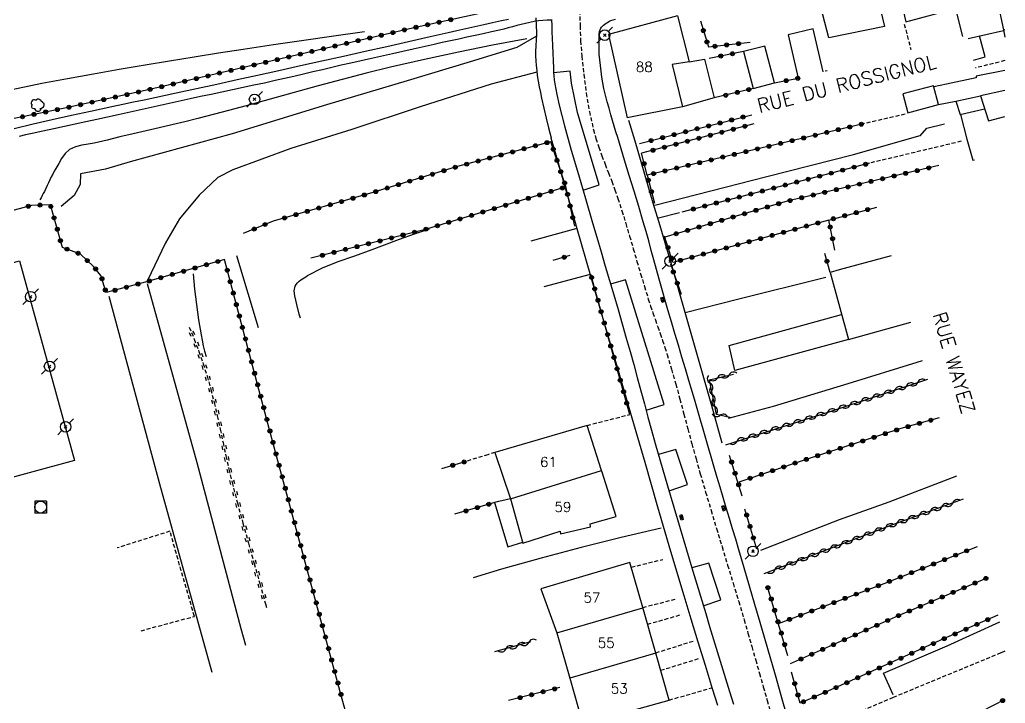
# Model space of a CAD drawing. Header units: millimetres. Extents: x 149000 to 150002, y 151999 to 153000.
# Drawn here: x 149875.5 to 150000, y 152839.6 to 152926 of the extents above; entities that cross this region are included whole.
import ezdxf
from ezdxf.enums import TextEntityAlignment as Align

# ---------------------------------------------------------------- set-up
doc = ezdxf.new("R2010")
doc.units = ezdxf.units.MM
doc.linetypes.add('DASHED', pattern=[0.75, 0.5, -0.25])
doc.layers.get('0').update_dxf_attribs({"linetype": 'CONTINUOUS'})
for name, color, linetype in [('W0001', 6, 'DASHED'), ('W0006', 2, 'CONTINUOUS'), ('W0014', 7, 'CONTINUOUS'), ('W0017', 7, 'CONTINUOUS'), ('w0101', 7, 'CONTINUOUS'), ('W0104', 1, 'CONTINUOUS'), ('W0112', 1, 'DASHED'), ('w0211', 2, 'CONTINUOUS'), ('W0214', 2, 'CONTINUOUS'), ('W0220', 5, 'DASHED'), ('w0300', 7, 'CONTINUOUS'), ('W0310', 3, 'CONTINUOUS'), ('W0322', 7, 'CONTINUOUS'), ('w0323', 7, 'CONTINUOUS'), ('W0401', 7, 'CONTINUOUS'), ('W0420', 7, 'CONTINUOUS'), ('W0473', 7, 'CONTINUOUS'), ('W0989', 7, 'CONTINUOUS'), ('W0991', 7, 'CONTINUOUS'), ('W1102', 7, 'CONTINUOUS')]:
    doc.layers.add(name, color=color, linetype=linetype)
doc.styles.get("Standard").update_dxf_attribs({"font": 'romans.shx', "width": 0.85})

# ---------------------------------------------------------------- blocks, each defined once
blk = doc.blocks.new('T473')
for p, q in [((-0.166667, 0.166667), (0.166667, -0.166667)), ((-0.166667, -0.166667), (0.166667, 0.166667)), ((0.500001, 0.500001), (1.000002, 1.000002)), ((-1.000002, -1.000002), (-0.500001, -0.500001))]:
    blk.add_line(p, q)
blk.add_ellipse((0, 0), major_axis=(0.471405, 0.471405), ratio=1, start_param=5.4977871438, end_param=11.780972451)
blk = doc.blocks.new('T401')
for p, q in [((-0.3, 0.3), (0, 0.3)), ((-0.3, -0.25), (-0.3, 0.3)), ((-0.3, 0.15), (0, 0.15)), ((-0.3, 0), (0, 0)), ((0, 0.3), (0, -0.25)), ((-0.3, -0.15), (0, -0.15)), ((-0.3, -0.25), (-0.3, -0.3)), ((-0.3, -0.3), (0, -0.3)), ((0, -0.3), (0, -0.25))]:
    blk.add_line(p, q)
blk = doc.blocks.new('T420')
for p, q in [((0.75, 0.75), (-0.75, 0.75)), ((-0.75, 0.75), (-0.75, -0.75)), ((0.75, 0.75), (0.75, -0.75)), ((0.75, -0.75), (-0.75, -0.75))]:
    blk.add_line(p, q)
blk.add_ellipse((0, 0), major_axis=(-0.53, 0.53), ratio=1, start_param=3.926991, end_param=10.210176)
blk = doc.blocks.new('T300')
for p, q in [((-0.8, 0.51), (-0.86, 0.34)), ((-0.86, 0.34), (-0.86, 0.17)), ((-0.86, 0.17), (-0.74, 0.06)), ((-0.69, 0.63), (-0.8, 0.51)), ((-0.8, -0.06), (-0.74, 0.06)), ((-0.74, 0.06), (-0.69, 0.11)), ((-0.57, 0.69), (-0.69, 0.63)), ((-0.46, 0.69), (-0.57, 0.69)), ((-0.29, 0.63), (-0.46, 0.69)), ((-0.29, 0.63), (-0.17, 0.74)), ((-0.23, 0.57), (-0.29, 0.63)), ((-0.17, 0.74), (-0.06, 0.8)), ((-0.06, 0.8), (0.06, 0.8)), ((0.06, 0.8), (0.23, 0.74)), ((0.23, 0.74), (0.34, 0.63)), ((0.34, 0.63), (0.4, 0.51)), ((0.46, 0.46), (0.34, 0.46)), ((0.4, 0.51), (0.4, 0.46)), ((0.57, 0.4), (0.46, 0.46)), ((0.57, 0.4), (0.69, 0.29)), ((0.69, 0.29), (0.74, 0.17)), ((0.74, 0.06), (0.69, -0.17)), ((0.74, 0.17), (0.74, 0.06)), ((-0.8, -0.17), (-0.8, -0.06)), ((-0.8, -0.23), (-0.8, -0.17)), ((-0.74, -0.34), (-0.8, -0.23)), ((-0.69, -0.4), (-0.74, -0.34)), ((-0.51, -0.46), (-0.69, -0.4)), ((-0.4, -0.46), (-0.51, -0.46)), ((-0.4, -0.46), (-0.34, -0.46)), ((-0.34, -0.46), (-0.34, -0.4)), ((-0.34, -0.51), (-0.34, -0.46)), ((-0.29, -0.63), (-0.34, -0.51)), ((-0.17, -0.74), (-0.29, -0.63)), ((-0.06, -0.8), (-0.17, -0.74)), ((0.06, -0.8), (-0.06, -0.8)), ((0.17, -0.74), (0.06, -0.8)), ((0.23, -0.69), (0.17, -0.74)), ((0.29, -0.46), (0.23, -0.46)), ((0.29, -0.63), (0.23, -0.69)), ((0.46, -0.4), (0.29, -0.46)), ((0.34, -0.51), (0.29, -0.63)), ((0.34, -0.51), (0.34, -0.46)), ((0.57, -0.34), (0.46, -0.4)), ((0.63, -0.29), (0.57, -0.34)), ((0.69, -0.17), (0.63, -0.29))]:
    blk.add_line(p, q)
blk = doc.blocks.new('t323o')
at = {"color": 0, "linetype": 'Continuous'}
for radius in [0.25, 0.15]:
    blk.add_circle((0, 0), radius, dxfattribs=at)
blk = doc.blocks.new('t310o')
at = {"color": 0, "linetype": 'Continuous'}
for centre, start, end in [((-0.5, 0.38), 216.8699, 323.1304), ((0.5, -0.37), 36.8699, 143.1303)]:
    blk.add_arc(centre, 0.625, start, end, dxfattribs=at)
blk = doc.blocks.new('t322o')
at = {"color": 0, "linetype": 'Continuous'}
for radius in [0.25, 0.15]:
    blk.add_circle((0, 0), radius, dxfattribs=at)
blk = doc.blocks.new('t220o')
at = {"color": 0, "linetype": 'Continuous'}
for p, q in [((-0.25, 0.25), (0.25, 0.25)), ((-0.25, -0.25), (0.25, -0.25))]:
    blk.add_line(p, q, dxfattribs=at)

msp = doc.modelspace()

# ---------------------------------------------------------------- linework, layer by layer
at = {"layer": 'W0001'}
msp.add_lwpolyline([(149946.28, 152927.2), (149946.32, 152925.27), (149946.39, 152923.35), (149946.54, 152921.42), (149946.79, 152919.09), (149947.1, 152916.75), (149947.5, 152914.43), (149948.01, 152912.14), (149948.32, 152911.02), (149948.68, 152909.92), (149949.07, 152908.84), (149949.49, 152907.76), (149949.91, 152906.68), (149950.33, 152905.61), (149950.73, 152904.53), (149951.1, 152903.44), (149951.61, 152901.86), (149952.1, 152900.27), (149952.57, 152898.68), (149953.04, 152897.08), (149953.5, 152895.49), (149953.97, 152893.9), (149954.45, 152892.31), (149954.94, 152890.72), (149955.23, 152889.84), (149955.53, 152888.97), (149955.83, 152888.1), (149956.13, 152887.22), (149956.44, 152886.35), (149956.74, 152885.48), (149957.03, 152884.6), (149957.31, 152883.72), (149957.87, 152881.84), (149958.41, 152879.96), (149958.93, 152878.07), (149959.44, 152876.18), (149959.94, 152874.29), (149960.45, 152872.4), (149960.97, 152870.51), (149961.51, 152868.62), (149962.18, 152866.31), (149962.87, 152864), (149963.56, 152861.69), (149964.26, 152859.39), (149964.96, 152857.08), (149965.66, 152854.78), (149966.36, 152852.47), (149967.04, 152850.16), (149967.53, 152848.46), (149968.02, 152846.76), (149968.51, 152845.07), (149968.99, 152843.37), (149969.47, 152841.67), (149969.96, 152839.97), (149970.45, 152838.27)], dxfattribs=at)
at = {"layer": 'W0006'}
for points in [[(149946.69, 152904.49), (149948.71, 152905.16), (149946, 152914.31), (149945.25, 152918.04), (149945.06, 152919.53), (149942.98, 152919.34)], [(149954.66, 152876.66), (149956.95, 152877.38), (149952.04, 152893.14), (149950.17, 152892.6)], [(149957.56, 152866.48), (149959.88, 152867.28), (149958.41, 152871.68), (149956.22, 152871.08)], [(149961.89, 152851.92), (149964.09, 152852.68), (149962.59, 152857.34), (149960.44, 152856.74)]]:
    msp.add_lwpolyline(points, dxfattribs=at)
at = {"layer": 'W0014'}
for points in [[(149874.79, 152912.31), (149877.2, 152912.89), (149879.61, 152913.44), (149882.04, 152913.97), (149884.46, 152914.49), (149885.81, 152914.79), (149887.16, 152915.08), (149888.52, 152915.36), (149889.87, 152915.65), (149891.22, 152915.93), (149892.58, 152916.21), (149893.93, 152916.5), (149895.29, 152916.79), (149897.85, 152917.35), (149900.42, 152917.91), (149902.98, 152918.47), (149905.55, 152919.04), (149908.26, 152919.64), (149910.98, 152920.24), (149913.69, 152920.84), (149916.41, 152921.45), (149919.15, 152922.06), (149921.89, 152922.68), (149924.64, 152923.29), (149927.38, 152923.91), (149928.51, 152924.16), (149929.63, 152924.42), (149930.76, 152924.67), (149931.89, 152924.93), (149933.02, 152925.18), (149934.14, 152925.43), (149935.27, 152925.68), (149936.4, 152925.93), (149937.29, 152926.13)], [(149942.72, 152926.01), (149942.16, 152925.99), (149941.61, 152925.95), (149941.07, 152925.89), (149940.52, 152925.81), (149939.97, 152925.7), (149939.41, 152925.58), (149938.86, 152925.45), (149938.32, 152925.3), (149937.77, 152925.16), (149937.23, 152925.01), (149936.68, 152924.87), (149936.14, 152924.74), (149935.11, 152924.5), (149934.07, 152924.27), (149933.04, 152924.05), (149932.01, 152923.83), (149930.98, 152923.6), (149929.94, 152923.38), (149928.91, 152923.16), (149927.88, 152922.93), (149925.24, 152922.34), (149922.6, 152921.75), (149919.97, 152921.15), (149917.33, 152920.55), (149916.13, 152920.28), (149914.94, 152920), (149913.75, 152919.72), (149912.55, 152919.44), (149911.36, 152919.16), (149910.16, 152918.88), (149908.97, 152918.61), (149907.77, 152918.34), (149906.43, 152918.04), (149905.09, 152917.75), (149903.74, 152917.46), (149902.4, 152917.18), (149901.06, 152916.89), (149899.71, 152916.61), (149898.37, 152916.32), (149897.03, 152916.03), (149895.89, 152915.78), (149894.76, 152915.53), (149893.62, 152915.28), (149892.49, 152915.02), (149891.35, 152914.77), (149890.22, 152914.52), (149889.08, 152914.27), (149887.95, 152914.02), (149886.59, 152913.72), (149885.24, 152913.43), (149883.88, 152913.14), (149882.52, 152912.85), (149881.16, 152912.56), (149879.81, 152912.26), (149878.45, 152911.97), (149877.09, 152911.67), (149876.26, 152911.48), (149875.44, 152911.29)], [(149940.72, 152926.3), (149940.74, 152925.99), (149940.76, 152925.67), (149940.77, 152925.35), (149940.79, 152925.03), (149940.8, 152924.72), (149940.8, 152924.4), (149940.8, 152924.03), (149940.78, 152923.67), (149940.76, 152923.3), (149940.74, 152922.94), (149940.72, 152922.57), (149940.7, 152922.21), (149940.69, 152921.84), (149940.7, 152921.47), (149940.72, 152920.86), (149940.77, 152920.24), (149940.84, 152919.62), (149940.91, 152919.01), (149941.03, 152918.28), (149941.16, 152917.56), (149941.3, 152916.84), (149941.45, 152916.12), (149941.73, 152914.86), (149942.03, 152913.61), (149942.34, 152912.36), (149942.67, 152911.11)], [(149942.71, 152926.06), (149942.73, 152925.28), (149942.76, 152924.49), (149942.79, 152923.71), (149942.82, 152922.77), (149942.86, 152921.82), (149942.91, 152920.88), (149942.96, 152919.94), (149942.98, 152919.43), (149943.01, 152918.93), (149943.05, 152918.43), (149943.11, 152917.92), (149943.36, 152916.59), (149943.67, 152915.26), (149944.02, 152913.95), (149944.37, 152912.64), (149945.21, 152909.55), (149946.1, 152906.48), (149947, 152903.42), (149947.9, 152900.35), (149948.43, 152898.53), (149948.97, 152896.7), (149949.5, 152894.88), (149950.04, 152893.06), (149950.58, 152891.24), (149951.11, 152889.41), (149951.64, 152887.59), (149952.16, 152885.76), (149952.63, 152884.1), (149953.09, 152882.44), (149953.54, 152880.78), (149953.99, 152879.12), (149954.44, 152877.45), (149954.89, 152875.79), (149955.35, 152874.13), (149955.82, 152872.47), (149957.38, 152867.08), (149958.97, 152861.69), (149960.57, 152856.31), (149962.19, 152850.94), (149962.68, 152849.3), (149963.18, 152847.66), (149963.69, 152846.02), (149964.19, 152844.38), (149964.7, 152842.74), (149965.2, 152841.11), (149965.7, 152839.47)], [(149972.9, 152836.51), (149971.95, 152839.83), (149971, 152843.16), (149970.04, 152846.48), (149969.08, 152849.8), (149968.41, 152852.11), (149967.73, 152854.41), (149967.05, 152856.72), (149966.37, 152859.02), (149965.98, 152860.34), (149965.58, 152861.66), (149965.19, 152862.98), (149964.79, 152864.31), (149964.39, 152865.63), (149964, 152866.95), (149963.6, 152868.27), (149963.21, 152869.59), (149962.87, 152870.76), (149962.54, 152871.92), (149962.2, 152873.09), (149961.87, 152874.26), (149961.53, 152875.42), (149961.2, 152876.59), (149960.86, 152877.75), (149960.52, 152878.92), (149960.08, 152880.41), (149959.64, 152881.9), (149959.19, 152883.39), (149958.75, 152884.88), (149958.3, 152886.37), (149957.86, 152887.86), (149957.42, 152889.35), (149956.99, 152890.84), (149956.65, 152892.05), (149956.31, 152893.25), (149955.98, 152894.45), (149955.65, 152895.66), (149955.32, 152896.87), (149954.99, 152898.07), (149954.65, 152899.28), (149954.3, 152900.48), (149953.73, 152902.43), (149953.14, 152904.38), (149952.54, 152906.33), (149951.95, 152908.29), (149951.73, 152909), (149951.51, 152909.72), (149951.29, 152910.43), (149951.07, 152911.14), (149950.85, 152911.86), (149950.64, 152912.57), (149950.43, 152913.29), (149950.22, 152914.01), (149949.98, 152914.84), (149949.75, 152915.66), (149949.53, 152916.49), (149949.34, 152917.33), (149949.19, 152918.06), (149949.07, 152918.78), (149948.97, 152919.52), (149948.88, 152920.25), (149948.81, 152920.98), (149948.74, 152921.71), (149948.71, 152922.45), (149948.71, 152923.18), (149948.71, 152923.41), (149948.72, 152923.63), (149948.72, 152923.86), (149948.73, 152924.09), (149948.75, 152924.32), (149948.79, 152924.55), (149948.85, 152924.77), (149948.94, 152924.99), (149949.01, 152925.09), (149949.1, 152925.18), (149949.2, 152925.26), (149949.29, 152925.34), (149949.44, 152925.47), (149949.6, 152925.6), (149949.77, 152925.71), (149949.95, 152925.82), (149950.22, 152925.93), (149950.5, 152926.03), (149950.79, 152926.1)], [(149964.27, 152872.51), (149962.96, 152877.23), (149961.63, 152881.95), (149960.29, 152886.67), (149958.94, 152891.38), (149958.11, 152894.25), (149957.26, 152897.11), (149956.42, 152899.97), (149955.57, 152902.83), (149954.8, 152905.45), (149954.03, 152908.07), (149953.26, 152910.69), (149952.49, 152913.31)], [(149942.64, 152911.11), (149943.46, 152908.25), (149944.27, 152905.38), (149945.1, 152902.51), (149945.92, 152899.64), (149947.65, 152893.65), (149949.37, 152887.67), (149951.11, 152881.68), (149952.85, 152875.69), (149954.48, 152870.08), (149956.12, 152864.46), (149957.76, 152858.85), (149959.43, 152853.24), (149960.31, 152850.3), (149961.21, 152847.36), (149962.11, 152844.42), (149963.02, 152841.49), (149963.35, 152840.43), (149963.68, 152839.37)]]:
    msp.add_lwpolyline(points, dxfattribs=at)
at = {"layer": 'W0017'}
for points in [[(149940.8, 152923.97), (149938.32, 152922.54), (149932.42, 152920.74), (149924.46, 152918.3), (149914.29, 152915.3), (149902.35, 152911.63), (149889.46, 152908.07), (149886.37, 152907.13), (149883.2, 152906.57)], [(149940.86, 152919.42), (149935.08, 152917.91), (149926.11, 152915.01), (149917.47, 152912.18), (149909.76, 152909.74), (149902.46, 152907.07), (149900.54, 152906.1), (149898.19, 152903.84), (149895.69, 152900.87), (149893.91, 152897.81), (149891.65, 152893.06)], [(149989.28, 152911.38), (149990.15, 152912.32), (149992.37, 152912.89)], [(149955.77, 152902.58), (149969.93, 152906.2), (149980.88, 152909), (149989.28, 152911.41)], [(149883.2, 152906.57), (149883.13, 152905.2), (149882.41, 152903.82), (149880.73, 152902.42)], [(149958.87, 152901.61), (149956.22, 152900.96)], [(149945.92, 152899.63), (149940.1, 152898.03)], [(149947.6, 152893.82), (149941.74, 152892.26)], [(149891.61, 152892.68), (149897.9, 152870.04), (149903.46, 152849.06), (149904.04, 152846.95)], [(149959.61, 152889.02), (149966.22, 152890.7), (149977.37, 152893.49)], [(149886.78, 152891.1), (149893.31, 152866.87), (149899.78, 152843.53)], [(149989.56, 152882.92), (149988.86, 152882.7), (149980.14, 152880.02), (149970.72, 152877.15), (149965.04, 152875.61)], [(149993.89, 152868.31), (149985.34, 152865.03), (149979.07, 152862.78), (149969.11, 152858.93)], [(149985.89, 152840.68), (149984.67, 152843.4), (149992.69, 152846.86), (149999.34, 152849.88)]]:
    msp.add_lwpolyline(points, dxfattribs=at)
at = {"layer": 'w0101'}
for points in [[(149985.81, 152932.97), (149987.47, 152925.8), (149993.75, 152927.45)], [(149979.24, 152931.58), (149984.03, 152928.35), (149984.79, 152925.17), (149977.77, 152923.76), (149975.97, 152930.58)], [(149997.29, 152928.41), (149999.02, 152928.49), (149999.81, 152924.75)], [(149958.62, 152926.54), (149949.92, 152924.16), (149952.26, 152913.62)], [(149958.62, 152926.54), (149960.09, 152920.74), (149957.95, 152920.38)], [(149999.81, 152924.75), (150000, 152923.84)], [(149957.95, 152920.38), (149959.28, 152915.03), (149952.26, 152913.62)], [(150000, 152917.08), (149996.9, 152916.43), (149997.92, 152913.25), (150000, 152913.8)], [(149949.02, 152869.03), (149947.21, 152874.75), (149935.55, 152871.32), (149937.51, 152865.47)], [(149939.1, 152859.83), (149943.79, 152861.38), (149943.86, 152861.04), (149947.65, 152861.92), (149947.59, 152862.31), (149950.88, 152863.24), (149949.08, 152868.94)], [(149949.08, 152868.94), (149949.02, 152869.03)], [(149937.51, 152865.47), (149939.1, 152859.83)], [(149954.24, 152851.72), (149952.61, 152857.42), (149941.37, 152854.07), (149943.37, 152848.5)], [(149955.88, 152845.94), (149954.24, 152851.72)], [(149943.37, 152848.5), (149943.37, 152848.5)], [(149943.37, 152848.5), (149945.01, 152842.77)], [(149946.67, 152836.97), (149957.57, 152840.01), (149955.88, 152845.94)], [(149945.01, 152842.77), (149946.67, 152836.97)]]:
    msp.add_lwpolyline(points, dxfattribs=at)
msp.add_lwpolyline([(149864.62, 152892.52), (149875.5, 152895.55), (149882.45, 152870.29), (149871.4, 152867.32)], close=True, dxfattribs=at)
at = {"layer": 'W0104'}
for points in [[(149993.75, 152927.45), (149993.77, 152927.42), (149994.63, 152923.92)], [(149977.03, 152919.46), (149975.78, 152924.88), (149972.6, 152924.15), (149973.86, 152918.66)], [(149995.34, 152923.69), (149999.82, 152924.7)], [(149996.04, 152920.95), (149997.51, 152921.36), (149996.79, 152924.01)], [(149960.09, 152920.74), (149962.02, 152921.07), (149963.27, 152916.15), (149959.28, 152915.03)], [(150000, 152919.61), (149996.36, 152918.92), (149996.38, 152918.7), (149992.62, 152917.91), (149991.03, 152917.56)], [(149993.81, 152915.74), (149996.9, 152916.43)], [(149991.62, 152915.32), (149993.81, 152915.74), (149994.36, 152914.05), (149997.43, 152914.77)], [(149994.39, 152914.05), (149995.18, 152910.96), (149995.95, 152908.29), (149996.14, 152908.32)], [(149985.63, 152896.2), (149979.04, 152894.4), (149977.92, 152894.07), (149980.23, 152885.62), (149988.12, 152887.78)], [(149980.23, 152885.62), (149965.87, 152881.68), (149965.15, 152884.83), (149979.37, 152888.77)], [(149937.51, 152865.47), (149935.51, 152864.98), (149937.17, 152859.37), (149939.07, 152859.97)]]:
    msp.add_lwpolyline(points, dxfattribs=at)
for points in [[(149966.95, 152922.01), (149968.17, 152917.33), (149970.89, 152918.05), (149969.66, 152922.72)], [(149987.73, 152914.29), (149991.62, 152915.32), (149990.99, 152917.69), (149987.11, 152916.66)]]:
    msp.add_lwpolyline(points, close=True, dxfattribs=at)
at = {"layer": 'W0112'}
for points in [[(149987.28, 152925.49), (149988.12, 152922.27)], [(150000, 152920.87), (149996.29, 152919.95)], [(149977.53, 152919.59), (149977.27, 152919.53)], [(149987.38, 152914.09), (149981.9, 152912.84)], [(149994.48, 152910.67), (149982.89, 152907.9)], [(149947.21, 152874.75), (149952.62, 152876.12)], [(149935.55, 152871.32), (149934.67, 152871.04), (149931.74, 152870.14)], [(149890.84, 152848.78), (149897.58, 152850.59), (149894.49, 152861.36), (149887.82, 152859.24)], [(149952.79, 152856.82), (149956.78, 152857.79)], [(149954.24, 152851.72), (149958.33, 152852.77)], [(149954.84, 152849.59), (149959.18, 152850.84)], [(149960.6, 152847.43), (149955.55, 152845.85)], [(149956.5, 152843.77), (149961.4, 152845.28)], [(150000, 152846.18), (149999.48, 152845.96), (149985.86, 152840.33), (149975.33, 152835.81)], [(149957.57, 152840.01), (149962.92, 152841.54)]]:
    msp.add_lwpolyline(points, dxfattribs=at)
at = {"layer": 'w0211'}
for points in [[(149919.06, 152924.51), (149915.22, 152923.98), (149911.39, 152923.43), (149907.57, 152922.87), (149903.74, 152922.29), (149900.64, 152921.81), (149897.54, 152921.31), (149894.45, 152920.81), (149891.35, 152920.29), (149888.09, 152919.73), (149884.83, 152919.16), (149881.56, 152918.58), (149878.31, 152917.96), (149876.1, 152917.53), (149873.89, 152917.07)], [(149939.59, 152923.64), (149935.26, 152922.83), (149930.95, 152921.95), (149926.65, 152921.02), (149922.36, 152920.03), (149919.3, 152919.28), (149916.26, 152918.49), (149913.22, 152917.67), (149910.18, 152916.83), (149907.15, 152915.99), (149904.12, 152915.16), (149901.08, 152914.34), (149898.03, 152913.55), (149896.39, 152913.15), (149894.75, 152912.75), (149893.11, 152912.36), (149891.47, 152911.98), (149889.83, 152911.6), (149888.18, 152911.22), (149886.54, 152910.83), (149884.9, 152910.43), (149884.14, 152910.29), (149883.35, 152910.18), (149882.55, 152909.99), (149881.82, 152909.64), (149881.25, 152909.13), (149880.8, 152908.51), (149880.44, 152907.86), (149880.08, 152907.23), (149879.88, 152906.88), (149879.68, 152906.52), (149879.5, 152906.16), (149879.33, 152905.8), (149879.16, 152905.43), (149878.99, 152905.06), (149878.81, 152904.7), (149878.63, 152904.34), (149878.49, 152904.07), (149878.35, 152903.8), (149878.21, 152903.53), (149878.06, 152903.26)], [(149910.99, 152888.31), (149910.83, 152888.83), (149910.53, 152890.05), (149910.4, 152890.58), (149910.26, 152891.14), (149910.2, 152891.74), (149910.33, 152892.33), (149910.45, 152892.57), (149910.62, 152892.79), (149910.81, 152892.98), (149911.02, 152893.15), (149911.23, 152893.29), (149911.45, 152893.42), (149911.67, 152893.55), (149911.89, 152893.68), (149913.77, 152894.67), (149915.74, 152895.46), (149917.74, 152896.16), (149919.71, 152896.87), (149921.6, 152897.58), (149923.49, 152898.28), (149925.39, 152898.95), (149927.3, 152899.6)]]:
    msp.add_lwpolyline(points, dxfattribs=at)
at = {"layer": 'W0214'}
msp.add_lwpolyline([(149897.42, 152893.89), (149897.61, 152891.96), (149897.85, 152890.04), (149898.12, 152888.11), (149898.44, 152886.2), (149898.57, 152885.51), (149898.71, 152884.82), (149898.87, 152884.14), (149899.05, 152883.45)], dxfattribs=at)
at = {"layer": 'W0220'}
msp.add_lwpolyline([(149896.93, 152887.18), (149897.56, 152885.65), (149898.15, 152884.1), (149898.69, 152882.54), (149899.19, 152880.96), (149899.66, 152879.3), (149900.08, 152877.62), (149900.47, 152875.94), (149900.84, 152874.25), (149901.2, 152872.57), (149901.56, 152870.88), (149901.94, 152869.2), (149902.35, 152867.52), (149903.02, 152864.96), (149903.71, 152862.39), (149904.41, 152859.84), (149905.13, 152857.28), (149905.85, 152854.73), (149906.57, 152852.18), (149906.71, 152851.66)], dxfattribs=at)
at = {"layer": 'w0300'}
for points in [[(149902.92, 152896.23), (149905.66, 152887.11)], [(149956.58, 152861.73), (149951.5, 152860.57), (149946.44, 152859.31), (149941.41, 152857.97), (149936.4, 152856.54), (149932.8, 152855.45)]]:
    msp.add_lwpolyline(points, dxfattribs=at)
at = {"layer": 'W0310'}
for points in [[(149965.46, 152875.7), (149963.55, 152876.11), (149962.66, 152880.52), (149965.7, 152881.24)], [(149964.73, 152872.3), (149977.78, 152876.47), (149990.25, 152880.58)], [(149994.74, 152865.41), (149985.47, 152862.06), (149969.53, 152855.95)], [(149940.07, 152847.36), (149935.51, 152846.09)]]:
    msp.add_lwpolyline(points, dxfattribs=at)
at = {"layer": 'W0322'}
for points in [[(149906.71, 152875.63), (149901.38, 152895.71)], [(149903.23, 152788.21), (149927.03, 152794.78), (149925.21, 152807.7), (149916.14, 152840.59), (149908.01, 152870.73), (149906.71, 152875.63)]]:
    msp.add_lwpolyline(points, dxfattribs=at)
at = {"layer": 'w0323'}
for points in [[(149939.63, 152928.15), (149924.76, 152924.91), (149905.61, 152920.43), (149891.75, 152917.17), (149881.2, 152914.87), (149858.07, 152910.12), (149847.23, 152907.49), (149832.19, 152904.6), (149817.64, 152901.91), (149809.51, 152900.52), (149803.8, 152899.32)], [(149961.52, 152925.9), (149962.53, 152922.6), (149967.83, 152923.19)], [(149966.95, 152922.01), (149962.62, 152921.15)], [(149970.89, 152918.05), (149973.86, 152918.64)], [(149968.17, 152917.33), (149963.27, 152916.15)], [(149953.84, 152910.4), (149968.01, 152914.01)], [(149968.29, 152912.88), (149954.08, 152909.16)], [(149981.9, 152912.84), (149954.79, 152906.39), (149955.72, 152902.85)], [(149945.64, 152899.92), (149944.51, 152904.95), (149942.61, 152910.62), (149930.67, 152907.43), (149920.13, 152904.19), (149907.53, 152900.57)], [(149954.79, 152906.39), (149954.08, 152909.16)], [(149991.64, 152907.6), (149972.5, 152903.1), (149957.02, 152898.56)], [(149982.89, 152907.9), (149959.18, 152901.72)], [(149944.43, 152904.86), (149926.61, 152899.48), (149912.31, 152895.89)], [(149901.38, 152895.71), (149891.52, 152892.9), (149886.43, 152891.53), (149885.77, 152893.71), (149884.84, 152894.84), (149883.18, 152896.41), (149880.91, 152897.24), (149879.38, 152902.63), (149876.99, 152902.57), (149856.94, 152897.14), (149865.26, 152867.23), (149846.77, 152862.45)], [(149978.52, 152896.89), (149977.74, 152900.71), (149983.81, 152902.35)], [(149907.53, 152900.57), (149903.76, 152898.99)], [(149977.74, 152900.71), (149958.03, 152895.34), (149956.98, 152898.67)], [(149945.01, 152896.21), (149942.87, 152895.59)], [(149977.92, 152894.07), (149977.23, 152896.49)], [(149957.75, 152895.16), (149959.08, 152891.32)], [(149952.62, 152876.12), (149947.66, 152893.83)], [(149991.7, 152875.7), (149986.84, 152874.33), (149974.62, 152870.35), (149966.38, 152867.58)], [(149931.74, 152870.14), (149928.79, 152869.27)], [(149966.81, 152865.81), (149965.2, 152870.95)], [(149935.96, 152865.12), (149930.46, 152863.51)], [(149968.65, 152859.08), (149967.14, 152864.16)], [(149971.39, 152849.67), (149984.76, 152854.75), (149996.52, 152859.42)], [(149997.7, 152855.43), (149986.52, 152850.67), (149972.86, 152844.58)], [(149972.59, 152845.59), (149970.02, 152854.33)], [(149999.09, 152850.73), (149992.23, 152847.73), (149978.37, 152841.45), (149974.14, 152839.62), (149973.04, 152843.54)], [(149943.76, 152841.58), (149937.28, 152839.94)], [(150000, 152840.08), (149997.04, 152838.58)]]:
    msp.add_lwpolyline(points, dxfattribs=at)
at = {"layer": 'W1102'}
for points in [[(149999.81, 152924.75), (150000, 152924.79)], [(149937.51, 152865.47), (149949.02, 152869.03)], [(149943.37, 152848.5), (149954.25, 152851.66)], [(149955.88, 152845.94), (149945.01, 152842.77)]]:
    msp.add_lwpolyline(points, dxfattribs=at)

# ---------------------------------------------------------------- block references
at = {"layer": 'W0220'}
for p, rotation in [((149897.26, 152886.36), 292.5139736054044), ((149897.82, 152884.97), 290.8301841344946), ((149898.34, 152883.56), 289.1463922398582), ((149898.82, 152882.14), 287.4625979211393), ((149899.26, 152880.71), 285.764001046173), ((149899.67, 152879.27), 284.2123244189526), ((149900.03, 152877.81), 284.2123244189526), ((149900.38, 152876.35), 283.0512159560292), ((149900.7, 152874.89), 282.2809903320656), ((149901.02, 152873.42), 281.9933171864798), ((149901.33, 152871.95), 282.1886488008444), ((149901.65, 152870.49), 282.7760636776721), ((149901.98, 152869.03), 283.7554015830395), ((149902.34, 152867.57), 283.7554015830395), ((149902.72, 152866.12), 284.5805494057217), ((149903.1, 152864.67), 285.0447537143157), ((149903.49, 152863.22), 285.0447537143157), ((149903.88, 152861.77), 285.4017034886742), ((149904.28, 152860.32), 285.4017034886742), ((149904.68, 152858.88), 285.651391437532), ((149905.09, 152857.43), 285.651391437532), ((149905.49, 152855.99), 285.7662931704284), ((149905.9, 152854.55), 285.7463948279426), ((149906.31, 152853.1), 285.7463948279426)]:
    msp.add_blockref('t220o', p, dxfattribs=dict(at, rotation=rotation))
at = {"layer": 'w0300'}
msp.add_blockref('T300', (149877.82, 152915.23), dxfattribs=at)
at = {"layer": 'W0310'}
for p, rotation in [((149963.69, 152880.76), 13.47575915597281), ((149965.14, 152881.11), 13.47575915597281), ((149962.75, 152880.08), 101.3224244677974), ((149987.56, 152879.69), 18.23579639922157), ((149988.98, 152880.16), 18.23579639922157), ((149963.05, 152878.6), 101.3224244677974), ((149983.29, 152878.28), 18.23579639922157), ((149984.71, 152878.75), 18.23579639922157), ((149986.13, 152879.22), 18.23579639922157), ((149963.34, 152877.13), 101.3224244677974), ((149980.44, 152877.34), 18.23579639922157), ((149981.86, 152877.81), 18.23579639922157), ((149963.99, 152876.01), 168.0856433646258), ((149976.16, 152875.95), 17.70119044782271), ((149977.59, 152876.41), 17.70119044782271), ((149979.01, 152876.87), 18.23579639922157), ((149971.87, 152874.58), 17.70119044782271), ((149973.3, 152875.04), 17.70119044782271), ((149974.73, 152875.49), 17.70119044782271), ((149967.58, 152873.21), 17.70119044782271), ((149969.01, 152873.67), 17.70119044782271), ((149970.44, 152874.13), 17.70119044782271), ((149966.15, 152872.76), 17.70119044782271), ((149991.99, 152864.42), 199.8691532523428), ((149993.4, 152864.93), 199.8691532523428), ((149989.17, 152863.4), 199.8691532523428), ((149990.58, 152863.91), 199.8691532523428), ((149986.35, 152862.38), 199.8691532523428), ((149987.76, 152862.89), 199.8691532523428), ((149982.14, 152860.78), 200.9779858436406), ((149983.54, 152861.32), 200.9779858436406), ((149984.94, 152861.86), 200.9779858436406), ((149979.34, 152859.71), 200.9779858436406), ((149980.74, 152860.25), 200.9779858436406), ((149976.54, 152858.63), 200.9779858436406), ((149977.94, 152859.17), 200.9779858436406), ((149972.33, 152857.02), 200.9779858436406), ((149973.73, 152857.56), 200.9779858436406), ((149975.14, 152858.1), 200.9779858436406), ((149970.93, 152856.49), 200.9779858436406), ((149939.84, 152847.3), 195.6109885336248), ((149936.95, 152846.49), 195.6109885336248), ((149938.4, 152846.89), 195.6109885336248)]:
    msp.add_blockref('t310o', p, dxfattribs=dict(at, rotation=rotation))
at = {"layer": 'W0322'}
for p, rotation in [((149901.73, 152894.37), 104.8675797258709), ((149902.11, 152892.92), 104.8675797258709), ((149902.5, 152891.47), 104.8675797258709), ((149902.88, 152890.02), 104.8675797258709), ((149903.27, 152888.57), 104.8675797258709), ((149903.65, 152887.13), 104.8675797258709), ((149904.04, 152885.68), 104.8675797258709), ((149904.42, 152884.23), 104.8675797258709), ((149904.81, 152882.78), 104.8675797258709), ((149905.19, 152881.33), 104.8675797258709), ((149905.58, 152879.88), 104.8675797258709), ((149905.96, 152878.43), 104.8675797258709), ((149906.35, 152876.98), 104.8675797258709), ((149906.74, 152875.49), 104.8675797248985), ((149907.13, 152874.04), 104.8675797248985), ((149907.51, 152872.59), 104.8675797248985), ((149907.9, 152871.14), 104.8675797248985), ((149908.29, 152869.69), 105.1002543098289), ((149908.68, 152868.24), 105.1002543098289), ((149909.07, 152866.79), 105.1002543098289), ((149909.46, 152865.34), 105.1002543098289), ((149909.85, 152863.9), 105.1002543098289), ((149910.24, 152862.45), 105.1002543098289), ((149910.63, 152861), 105.1002543098289), ((149911.02, 152859.55), 105.1002543098289), ((149911.41, 152858.1), 105.1002543098289), ((149911.8, 152856.66), 105.1002543098289), ((149912.19, 152855.21), 105.1002543098289), ((149912.59, 152853.76), 105.1002543098289), ((149912.98, 152852.31), 105.1002543098289), ((149913.37, 152850.86), 105.1002543098289), ((149913.76, 152849.41), 105.1002543098289), ((149914.15, 152847.97), 105.1002543098289), ((149914.54, 152846.52), 105.1002543098289), ((149914.93, 152845.07), 105.1002543098289), ((149915.32, 152843.62), 105.1002543098289), ((149915.71, 152842.17), 105.1002543098289), ((149916.1, 152840.72), 105.1002543098289)]:
    msp.add_blockref('t322o', p, dxfattribs=dict(at, rotation=rotation))
at = {"layer": 'w0323'}
for p, rotation in [((149928.51, 152925.73), 192.2895612405862), ((149929.98, 152926.05), 192.2895612405862), ((149924.12, 152924.76), 193.1691127393342), ((149925.58, 152925.09), 192.2895612405862), ((149927.05, 152925.41), 192.2895612405862), ((149961.9, 152924.68), 287.0697716015895), ((149918.27, 152923.4), 193.1691127393342), ((149919.74, 152923.74), 193.1691127393342), ((149921.2, 152924.08), 193.1691127393342), ((149922.66, 152924.42), 193.1691127393342), ((149962.34, 152923.24), 287.0697716015895), ((149912.43, 152922.03), 193.1691127393342), ((149913.89, 152922.37), 193.1691127393342), ((149915.35, 152922.71), 193.1691127393342), ((149916.81, 152923.05), 193.1691127393342), ((149963.35, 152922.69), 6.361580521829639), ((149964.84, 152922.86), 6.361580521829639), ((149966.34, 152923.02), 6.361580521829639), ((149908.05, 152921), 193.1691127393342), ((149909.51, 152921.34), 193.1691127393342), ((149910.97, 152921.69), 193.1691127393342), ((149964.1, 152921.45), 191.1645443949079), ((149965.57, 152921.74), 191.1645443949079), ((149902.21, 152919.63), 193.2488127343865), ((149903.67, 152919.98), 193.2488127343865), ((149905.13, 152920.32), 193.2488127343865), ((149906.59, 152920.66), 193.1691127393342), ((149896.37, 152918.26), 193.2488127343865), ((149897.83, 152918.6), 193.2488127343865), ((149899.29, 152918.94), 193.2488127343865), ((149900.75, 152919.29), 193.2488127343865), ((149972.36, 152918.34), 11.26182519814829), ((149973.83, 152918.63), 11.26182519814829), ((149891.99, 152917.23), 193.2488127343865), ((149893.45, 152917.57), 193.2488127343865), ((149894.91, 152917.91), 193.2488127343865), ((149967.64, 152917.21), 193.609267102418), ((149886.13, 152915.94), 192.3031125365407), ((149887.59, 152916.26), 192.3031125365407), ((149889.06, 152916.58), 192.3031125365407), ((149890.52, 152916.9), 192.3031125365407), ((149964.73, 152916.5), 193.609267102418), ((149966.19, 152916.85), 193.609267102418), ((149880.26, 152914.68), 191.6044228893709), ((149881.73, 152914.98), 192.3031125365407), ((149883.2, 152915.3), 192.3031125365407), ((149884.66, 152915.62), 192.3031125365407), ((149875.86, 152913.77), 191.6044228893709), ((149877.32, 152914.07), 191.6044228893709), ((149878.79, 152914.37), 191.6044228893709), ((149965.47, 152913.37), 14.32534777530353), ((149966.92, 152913.74), 14.32534777530353), ((149961.11, 152912.25), 14.32534777530353), ((149962.56, 152912.62), 14.32534777530353), ((149964.01, 152912.99), 14.32534777530353), ((149965.68, 152912.2), 194.6496297099884), ((149967.14, 152912.58), 194.6496297099884), ((149978.94, 152912.14), 193.3715451060344), ((149980.4, 152912.48), 193.3715451060344), ((149981.86, 152912.83), 193.3715451060344), ((149955.29, 152910.77), 14.32534777530353), ((149956.75, 152911.14), 14.32534777530353), ((149958.2, 152911.51), 14.32534777530353), ((149959.65, 152911.88), 14.32534777530353), ((149961.33, 152911.06), 194.6496297099884), ((149962.78, 152911.44), 194.6496297099884), ((149964.23, 152911.82), 194.6496297099884), ((149974.57, 152911.09), 193.3715451060344), ((149976.03, 152911.44), 193.3715451060344), ((149977.49, 152911.79), 193.3715451060344), ((149939.23, 152909.72), 194.9818848728005), ((149940.68, 152910.11), 194.9818848728005), ((149942.13, 152910.5), 194.9818848728005), ((149942.93, 152909.67), 108.5045964250898), ((149955.53, 152909.54), 194.6496297099884), ((149956.98, 152909.92), 194.6496297099884), ((149958.43, 152910.3), 194.6496297099884), ((149959.88, 152910.68), 194.6496297099884), ((149968.73, 152909.71), 193.3715451060344), ((149970.19, 152910.05), 193.3715451060344), ((149971.65, 152910.4), 193.3715451060344), ((149973.11, 152910.75), 193.3715451060344), ((149934.88, 152908.56), 194.9818848728005), ((149936.33, 152908.94), 194.9818848728005), ((149937.78, 152909.33), 194.9818848728005), ((149943.4, 152908.25), 108.5045964250898), ((149962.89, 152908.32), 193.3715451060344), ((149964.35, 152908.67), 193.3715451060344), ((149965.81, 152909.01), 193.3715451060344), ((149967.27, 152909.36), 193.3715451060344), ((149930.54, 152907.39), 197.0782922201026), ((149931.99, 152907.78), 194.9818848728005), ((149933.44, 152908.17), 194.9818848728005), ((149954.41, 152907.85), 104.4057944189635), ((149958.51, 152907.28), 193.3715451060344), ((149959.97, 152907.63), 193.3715451060344), ((149961.43, 152907.97), 193.3715451060344), ((149979.5, 152907.02), 194.6010061229824), ((149980.95, 152907.4), 194.6010061229824), ((149982.4, 152907.77), 194.6010061229824), ((149990.38, 152907.31), 193.2425222198414), ((149926.24, 152906.07), 197.0782922201026), ((149927.67, 152906.51), 197.0782922201026), ((149929.11, 152906.95), 197.0782922201026), ((149943.88, 152906.83), 108.5045964250898), ((149955.6, 152906.59), 193.3715451060344), ((149957.05, 152906.93), 193.3715451060344), ((149975.14, 152905.88), 194.6010061229824), ((149976.6, 152906.26), 194.6010061229824), ((149978.05, 152906.64), 194.6010061229824), ((149984.54, 152905.93), 193.2425222198414), ((149986, 152906.28), 193.2425222198414), ((149987.46, 152906.62), 193.2425222198414), ((149988.92, 152906.96), 193.2425222198414), ((149921.94, 152904.75), 197.0782922201026), ((149923.37, 152905.19), 197.0782922201026), ((149924.8, 152905.63), 197.0782922201026), ((149944.09, 152904.76), 196.7994837377532), ((149944.36, 152905.41), 108.5045964250898), ((149954.96, 152905.75), 284.718123486571), ((149970.79, 152904.75), 194.6010061229824), ((149972.24, 152905.13), 194.6010061229824), ((149973.69, 152905.51), 194.6010061229824), ((149978.7, 152904.56), 193.2425222198414), ((149980.16, 152904.9), 193.2425222198414), ((149981.62, 152905.25), 193.2425222198414), ((149983.08, 152905.59), 193.2425222198414), ((149917.62, 152903.47), 196.0468754605686), ((149919.06, 152903.88), 196.0468754605686), ((149920.5, 152904.3), 197.0782922201026), ((149939.78, 152903.46), 196.7994837377532), ((149941.21, 152903.89), 196.7994837377532), ((149942.65, 152904.33), 196.7994837377532), ((149944.73, 152903.96), 102.6240153656166), ((149955.34, 152904.3), 284.718123486571), ((149966.43, 152903.61), 194.6010061229824), ((149967.89, 152903.99), 194.6010061229824), ((149969.34, 152904.37), 194.6010061229824), ((149974.32, 152903.53), 193.2425222198414), ((149975.78, 152903.87), 193.2425222198414), ((149977.24, 152904.21), 193.2425222198414), ((149876.6, 152902.46), 195.1532916809297), ((149878.08, 152902.6), 181.3919151404583), ((149879.44, 152902.43), 105.8441468378704), ((149913.3, 152902.22), 196.0468754605686), ((149914.74, 152902.64), 196.0468754605686), ((149916.18, 152903.05), 196.0468754605686), ((149935.47, 152902.16), 196.7994837377532), ((149936.91, 152902.59), 196.7994837377532), ((149938.34, 152903.03), 196.7994837377532), ((149945.06, 152902.49), 102.6240153656166), ((149960.63, 152902.1), 194.6010061229824), ((149962.08, 152902.48), 194.6010061229824), ((149963.53, 152902.86), 194.6010061229824), ((149964.98, 152903.24), 194.6010061229824), ((149969.98, 152902.36), 196.3558541586924), ((149971.42, 152902.78), 196.3558541586924), ((149972.86, 152903.18), 193.2425222198414), ((149982.66, 152902.04), 15.08786128845209), ((149879.85, 152900.99), 105.8441468378704), ((149908.97, 152900.98), 196.0468754605686), ((149910.41, 152901.4), 196.0468754605686), ((149911.85, 152901.81), 196.0468754605686), ((149931.16, 152900.86), 196.7994837377532), ((149932.6, 152901.29), 196.7994837377532), ((149934.03, 152901.73), 196.7994837377532), ((149945.39, 152901.03), 102.6240153656166), ((149965.66, 152901.09), 196.3558541586924), ((149967.1, 152901.51), 196.3558541586924), ((149968.54, 152901.94), 196.3558541586924), ((149978.32, 152900.87), 15.08786128845209), ((149979.77, 152901.26), 15.08786128845209), ((149981.22, 152901.65), 15.08786128845209), ((149880.26, 152899.55), 105.8441468378704), ((149905.14, 152899.57), 202.6446608468365), ((149906.52, 152900.15), 202.6446608468365), ((149926.85, 152899.56), 196.7994837377532), ((149928.29, 152899.99), 196.7994837377532), ((149929.73, 152900.43), 196.7994837377532), ((149961.34, 152899.82), 196.3558541586924), ((149962.78, 152900.25), 196.3558541586924), ((149964.22, 152900.67), 196.3558541586924), ((149973.47, 152899.55), 195.2401163959441), ((149974.92, 152899.94), 195.2401163959441), ((149976.37, 152900.34), 195.2401163959441), ((149977.92, 152899.83), 101.5807371385616), ((149922.49, 152898.45), 194.1229680642893), ((149923.95, 152898.82), 194.1229680642893), ((149925.4, 152899.18), 194.1229680642893), ((149958.46, 152898.98), 196.3558541586924), ((149959.9, 152899.4), 196.3558541586924), ((149969.13, 152898.37), 195.2401163959441), ((149970.58, 152898.76), 195.2401163959441), ((149972.03, 152899.16), 195.2401163959441), ((149978.22, 152898.36), 101.5807371385616), ((149880.66, 152898.1), 105.8441468378704), ((149918.13, 152897.35), 194.1229680642893), ((149919.58, 152897.72), 194.1229680642893), ((149921.04, 152898.08), 194.1229680642893), ((149957.43, 152897.24), 107.5420459354305), ((149964.79, 152897.18), 195.2401163959441), ((149966.24, 152897.58), 195.2401163959441), ((149967.68, 152897.97), 195.2401163959441), ((149881.48, 152897.03), 159.7985170589603), ((149882.89, 152896.52), 159.7985170589603), ((149913.76, 152896.25), 194.1229680642893), ((149915.22, 152896.62), 194.1229680642893), ((149916.67, 152896.99), 194.1229680642893), ((149944.31, 152896.01), 196.1430397918409), ((149957.88, 152895.81), 107.5420459354305), ((149960.45, 152896), 195.2401163959441), ((149961.9, 152896.4), 195.2401163959441), ((149963.34, 152896.79), 195.2401163959441), ((149884.04, 152895.59), 136.6345476507544), ((149885.1, 152894.53), 129.7354293894066), ((149897.66, 152894.65), 195.866330231724), ((149899.11, 152895.06), 195.866330231724), ((149900.55, 152895.47), 195.866330231724), ((149959, 152895.61), 195.2401163959441), ((149977.51, 152895.51), 105.951647145391), ((149893.34, 152893.42), 195.866330231724), ((149894.78, 152893.83), 195.866330231724), ((149896.22, 152894.24), 195.866330231724), ((149947.77, 152893.45), 105.6266495664977), ((149958.1, 152894.15), 289.1477677767584), ((149885.9, 152893.29), 106.6703580356963), ((149889, 152892.22), 195.1072651094541), ((149890.45, 152892.62), 195.1072651094541), ((149891.89, 152893.01), 195.866330231724), ((149958.59, 152892.73), 289.1477677767584), ((149886.33, 152891.86), 106.6703580356963), ((149887.55, 152891.83), 195.1072651094541), ((149948.17, 152892.01), 105.6266495664977), ((149948.58, 152890.57), 105.6266495664977), ((149948.98, 152889.12), 105.6266495664977), ((149949.38, 152887.68), 105.6266495664977), ((149949.79, 152886.23), 105.6266495664977), ((149950.19, 152884.79), 105.6266495664977), ((149950.6, 152883.34), 105.6266495664977), ((149951, 152881.9), 105.6266495664977), ((149951.4, 152880.45), 105.6266495664977), ((149951.81, 152879.01), 105.6266495664977), ((149952.21, 152877.56), 105.6266495664977), ((149989.2, 152875), 195.7803083093996), ((149990.64, 152875.4), 195.7803083093996), ((149984.89, 152873.7), 198.038722667197), ((149986.32, 152874.16), 198.038722667197), ((149987.76, 152874.59), 195.7803083093996), ((149980.61, 152872.3), 198.038722667197), ((149982.04, 152872.77), 198.038722667197), ((149983.47, 152873.23), 198.038722667197), ((149976.34, 152870.91), 198.038722667197), ((149977.76, 152871.37), 198.038722667197), ((149979.19, 152871.84), 198.038722667197), ((149930.23, 152869.7), 196.437858918163), ((149931.67, 152870.12), 196.437858918163), ((149965.47, 152870.11), 107.4042210967138), ((149973.49, 152869.97), 198.5454094300096), ((149974.91, 152870.44), 198.038722667197), ((149965.91, 152868.68), 107.4042210967138), ((149969.22, 152868.54), 198.5454094300096), ((149970.64, 152869.02), 198.5454094300096), ((149972.06, 152869.49), 198.5454094300096), ((149966.36, 152867.25), 107.4042210967138), ((149967.8, 152868.06), 198.5454094300096), ((149934.78, 152864.77), 196.3302295746129), ((149931.9, 152863.93), 196.3302295746129), ((149933.34, 152864.35), 196.3302295746129), ((149967.37, 152863.4), 106.5208921890726), ((149967.79, 152861.96), 106.5208921890726), ((149968.22, 152860.52), 106.5208921890726), ((149995.17, 152858.88), 21.6432300264637), ((149990.99, 152857.22), 21.6432300264637), ((149992.38, 152857.78), 21.6432300264637), ((149993.78, 152858.33), 21.6432300264637), ((149988.2, 152856.12), 21.6432300264637), ((149989.59, 152856.67), 21.6432300264637), ((149985.41, 152855.01), 21.6432300264637), ((149986.8, 152855.56), 21.6432300264637), ((149996.22, 152854.8), 203.0917619620291), ((149997.6, 152855.39), 203.0917619620291), ((149970.05, 152854.22), 106.4033859823559), ((149982.61, 152853.94), 20.79847676848663), ((149984.01, 152854.47), 20.79847676848663), ((149993.46, 152853.63), 203.0917619620291), ((149994.84, 152854.21), 203.0917619620291), ((149970.48, 152852.79), 106.4033859823559), ((149978.4, 152852.34), 20.79847676848663), ((149979.8, 152852.87), 20.79847676848663), ((149981.21, 152853.4), 20.79847676848663), ((149990.7, 152852.45), 203.0917619620291), ((149992.08, 152853.04), 203.0917619620291), ((149970.9, 152851.35), 106.4033859823559), ((149975.6, 152851.27), 20.79847676848663), ((149977, 152851.81), 20.79847676848663), ((149987.94, 152851.27), 203.0917619620291), ((149989.32, 152851.86), 203.0917619620291), ((149971.32, 152849.91), 106.4033859823559), ((149972.79, 152850.21), 20.79847676848663), ((149974.2, 152850.74), 20.79847676848663), ((149985.19, 152850.07), 204.0321132854699), ((149986.56, 152850.69), 203.0917619620291), ((149997.83, 152850.17), 203.6113510003656), ((149982.45, 152848.85), 204.0321132854699), ((149983.82, 152849.46), 204.0321132854699), ((149995.08, 152848.97), 203.6113510003656), ((149996.46, 152849.57), 203.6113510003656), ((149971.75, 152848.47), 106.4033859823559), ((149979.71, 152847.63), 204.0321132854699), ((149981.08, 152848.24), 204.0321132854699), ((149992.33, 152847.77), 203.6113510003656), ((149993.71, 152848.37), 203.6113510003656), ((149972.17, 152847.03), 106.4033859823559), ((149976.97, 152846.41), 204.0321132854699), ((149978.34, 152847.02), 204.0321132854699), ((149989.6, 152846.54), 204.3604469217789), ((149990.97, 152847.15), 204.3604469217789), ((149974.23, 152845.19), 204.0321132854699), ((149975.6, 152845.8), 204.0321132854699), ((149986.87, 152845.3), 204.3604469217789), ((149988.23, 152845.92), 204.3604469217789), ((149984.13, 152844.06), 204.3604469217789), ((149985.5, 152844.68), 204.3604469217789), ((149981.4, 152842.82), 204.3604469217789), ((149982.77, 152843.44), 204.3604469217789), ((149941.65, 152841.05), 194.1941496048994), ((149943.1, 152841.42), 194.1941496048994), ((149973.45, 152842.09), 105.7713274330922), ((149977.29, 152840.98), 203.4046895508237), ((149978.67, 152841.59), 204.3604469217789), ((149980.03, 152842.2), 204.3604469217789), ((149938.74, 152840.31), 194.1941496048994), ((149940.19, 152840.68), 194.1941496048994), ((149973.85, 152840.65), 105.7713274330922), ((149974.54, 152839.79), 203.4046895508237), ((149975.92, 152840.39), 203.4046895508237), ((149999.71, 152839.94), 206.995838394095)]:
    msp.add_blockref('t323o', p, dxfattribs=dict(at, rotation=rotation))
at = {"layer": 'W0401'}
for p, rotation in [((149956.88, 152890.68), 16.05814721138083), ((149964.59, 152864.33), 16.72236944778623), ((149958.99, 152863.05), 196.4917736099846)]:
    msp.add_blockref('T401', p, dxfattribs=dict(at, rotation=rotation))
at = {"layer": 'W0420'}
msp.add_blockref('T420', (149878.15, 152864.41), dxfattribs=at)
at = {"layer": 'W0473'}
for p in [(149949.43, 152924.09), (149905.19, 152915.98), (149957.7, 152895.51), (149876.89, 152891.02), (149879.28, 152882.21), (149881.31, 152874.56), (149968.17, 152858.82)]:
    msp.add_blockref('T473', p, dxfattribs=at)

# ---------------------------------------------------------------- texts
at = {"layer": 'W0989'}
for s, rotation, p in [('RUE DU ROSSIGNOL', 14.2065, (149968.95, 152914.26)), ('RUE WAYEZ', 286.4619, (149990.83, 152888.77))]:
    msp.add_text(s, height=1.75, rotation=rotation, dxfattribs=at).set_placement(p)
at = {"layer": 'W0991'}
for s, p in [('88', (149954.43, 152920.08)), ('61', (149942.32, 152870.11)), ('59', (149944.15, 152864.43)), ('57', (149947.82, 152852.96)), ('55', (149949.62, 152847.24)), ('53', (149951.27, 152841.46))]:
    msp.add_text(s, height=1.25, dxfattribs=at).set_placement(p, align=Align.MIDDLE_CENTER)

doc.saveas('drawing.dxf')
